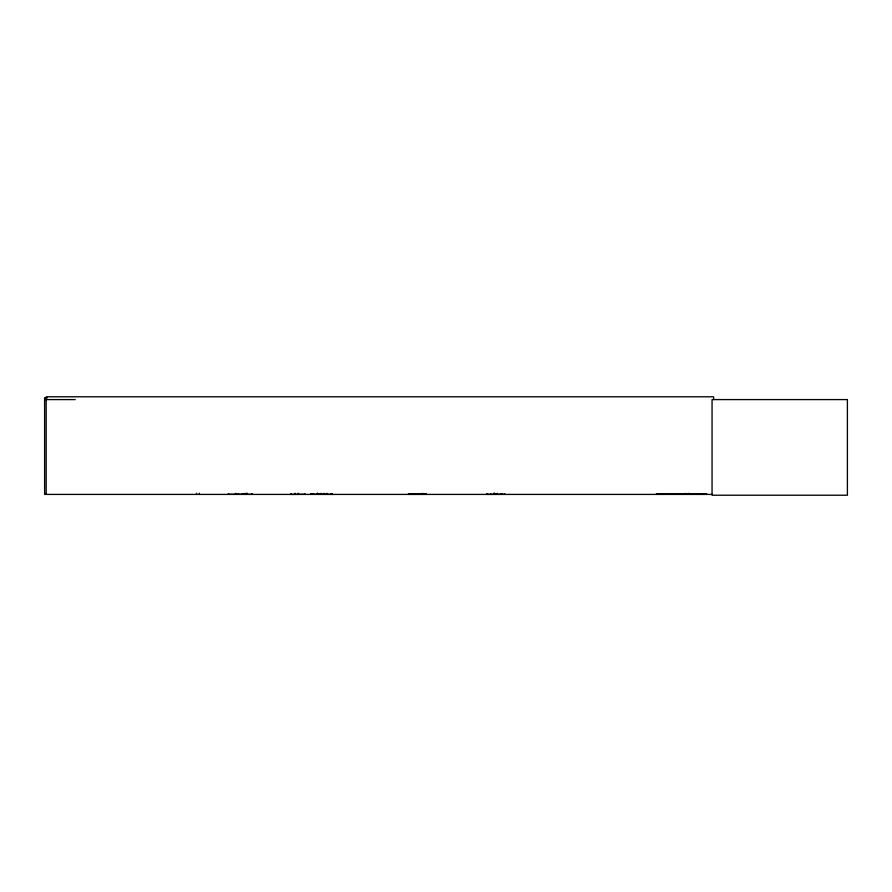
<?xml version="1.0" encoding="UTF-8"?>
<svg xmlns="http://www.w3.org/2000/svg" width="892" height="892" viewBox="0 0 892 892"><rect width="100%" height="100%" fill="white"/><g stroke="black" fill="none" stroke-linecap="round" stroke-linejoin="round"><path stroke-width="1.34" d="M228.33 494.291L252.414 494.335M290.781 494.413L304.819 494.313L304.863 493.622M504.816 494.335L486.597 494.38L486.653 493.622M486.932 494.291L486.965 493.622M691.724 494.291L691.757 493.622M656.356 494.358L656.534 493.778L706.754 494.335L656.557 494.068M657.148 494.38L656.534 493.778M658.24 494.391L658.43 494.068M658.552 494.402L658.876 494.068M661.953 494.38L662.277 493.778L662.455 494.335M663.537 494.391L664.172 494.068M663.726 494.068L664.328 494.335M667.896 494.068L667.261 494.391L667.874 493.778L668.063 494.335M669.134 494.391L669.747 494.034M693.374 494.068L693.82 494.068M695.058 494.391L695.225 493.778L695.849 494.335M698.815 494.38L698.648 493.778L698.469 494.358M698.927 494.391L699.116 494.068M700.543 494.068L700.989 494.068M701.134 494.38L700.967 493.778L700.844 494.38M704.279 494.068L704.881 494.335M705.962 494.391L706.598 494.068L656.512 494.068M706.297 494.38L706.564 493.778M246.917 494.213L246.805 493.421M422.886 494.291L422.797 493.421M661.853 494.068L662.154 494.38M319.849 494.313L319.938 493.689M243.193 494.313L243.293 493.689L243.382 494.413M419.184 494.313L419.285 493.689M47.388 397.787L44.6 397.787L44.6 494.413L712.24 494.413M44.6 399.583L75.196 399.583M408.458 493.789L426.309 493.789M408.425 494.023L426.343 494.023M310.907 494.313L332.883 494.38M408.436 494.358L426.331 494.358M497.39 494.313L497.29 493.689M494.279 494.313L494.402 493.421M493.7 494.291L493.778 493.421M317.697 494.291L317.786 493.421M696.016 494.291L695.983 493.622M504.649 494.291L504.616 493.622M252.246 494.291L252.213 493.622M238.521 494.313L238.354 493.689L238.365 494.291M317.106 494.291L317.162 493.421M487.612 494.313L487.601 493.622M501.962 494.335L501.917 493.622M713.633 399.583L713.633 396.784L46.172 396.784L46.172 494.413M688.892 493.421L688.892 494.413M688.423 493.421L688.423 494.413M685.613 493.421L685.613 494.413M685.134 493.421L685.134 494.413M682.269 493.622L682.269 494.413M500.969 493.622L500.969 494.413L500.791 493.622M497.513 493.421L497.513 494.413M497.19 493.622L497.19 494.413M497.034 493.421L497.034 494.413M494.904 493.421L494.904 494.413M494.547 493.421L494.547 494.413M494.157 493.421L494.068 494.413M493.9 493.421L493.9 494.413M493.666 493.421L493.666 494.413M490.79 493.622L490.79 494.413M423.009 493.622L423.009 494.413M422.674 493.421L422.674 494.413M419.385 493.622L419.385 494.413M332.203 493.622L332.203 494.413M331.01 493.622L331.01 494.413M327.587 493.622L327.587 494.413M327.208 493.421L327.208 494.413M326.94 493.421L326.94 494.413M324.744 493.622L324.643 494.413M323.907 493.421L323.907 494.413M323.417 493.421L323.417 494.413M321.243 493.421L321.243 494.413L321.198 493.622M320.763 493.421L320.763 494.413M320.016 493.622L320.016 494.413M317.909 493.421L317.909 494.413M317.641 493.421L317.641 494.413M317.463 493.421L317.463 494.413M317.073 493.622L317.073 494.413M313.661 493.622L313.661 494.413M312.456 493.622L312.456 494.413M310.862 493.622L310.862 494.413M298.564 493.421L298.564 494.413M298.084 493.421L298.084 494.413M294.951 493.22L294.951 494.413M290.982 493.622L290.982 494.413M247.14 493.22L247.14 494.413M247.006 493.622L247.006 494.413M246.683 493.421L246.683 494.413M245.11 493.421L245.11 494.413M244.631 493.421L244.631 494.413M242.234 493.622L242.234 494.413M235.945 493.421L235.945 494.413M235.455 493.421L235.455 494.413M228.352 493.622L228.352 494.413M199.317 493.22L199.317 494.413M196.53 493.22L196.53 494.413M678.02 494.213L678.054 493.622L678.02 494.213M847.4 399.583L712.061 399.583L712.061 495.216L847.4 495.216L847.4 399.583"/></g></svg>
